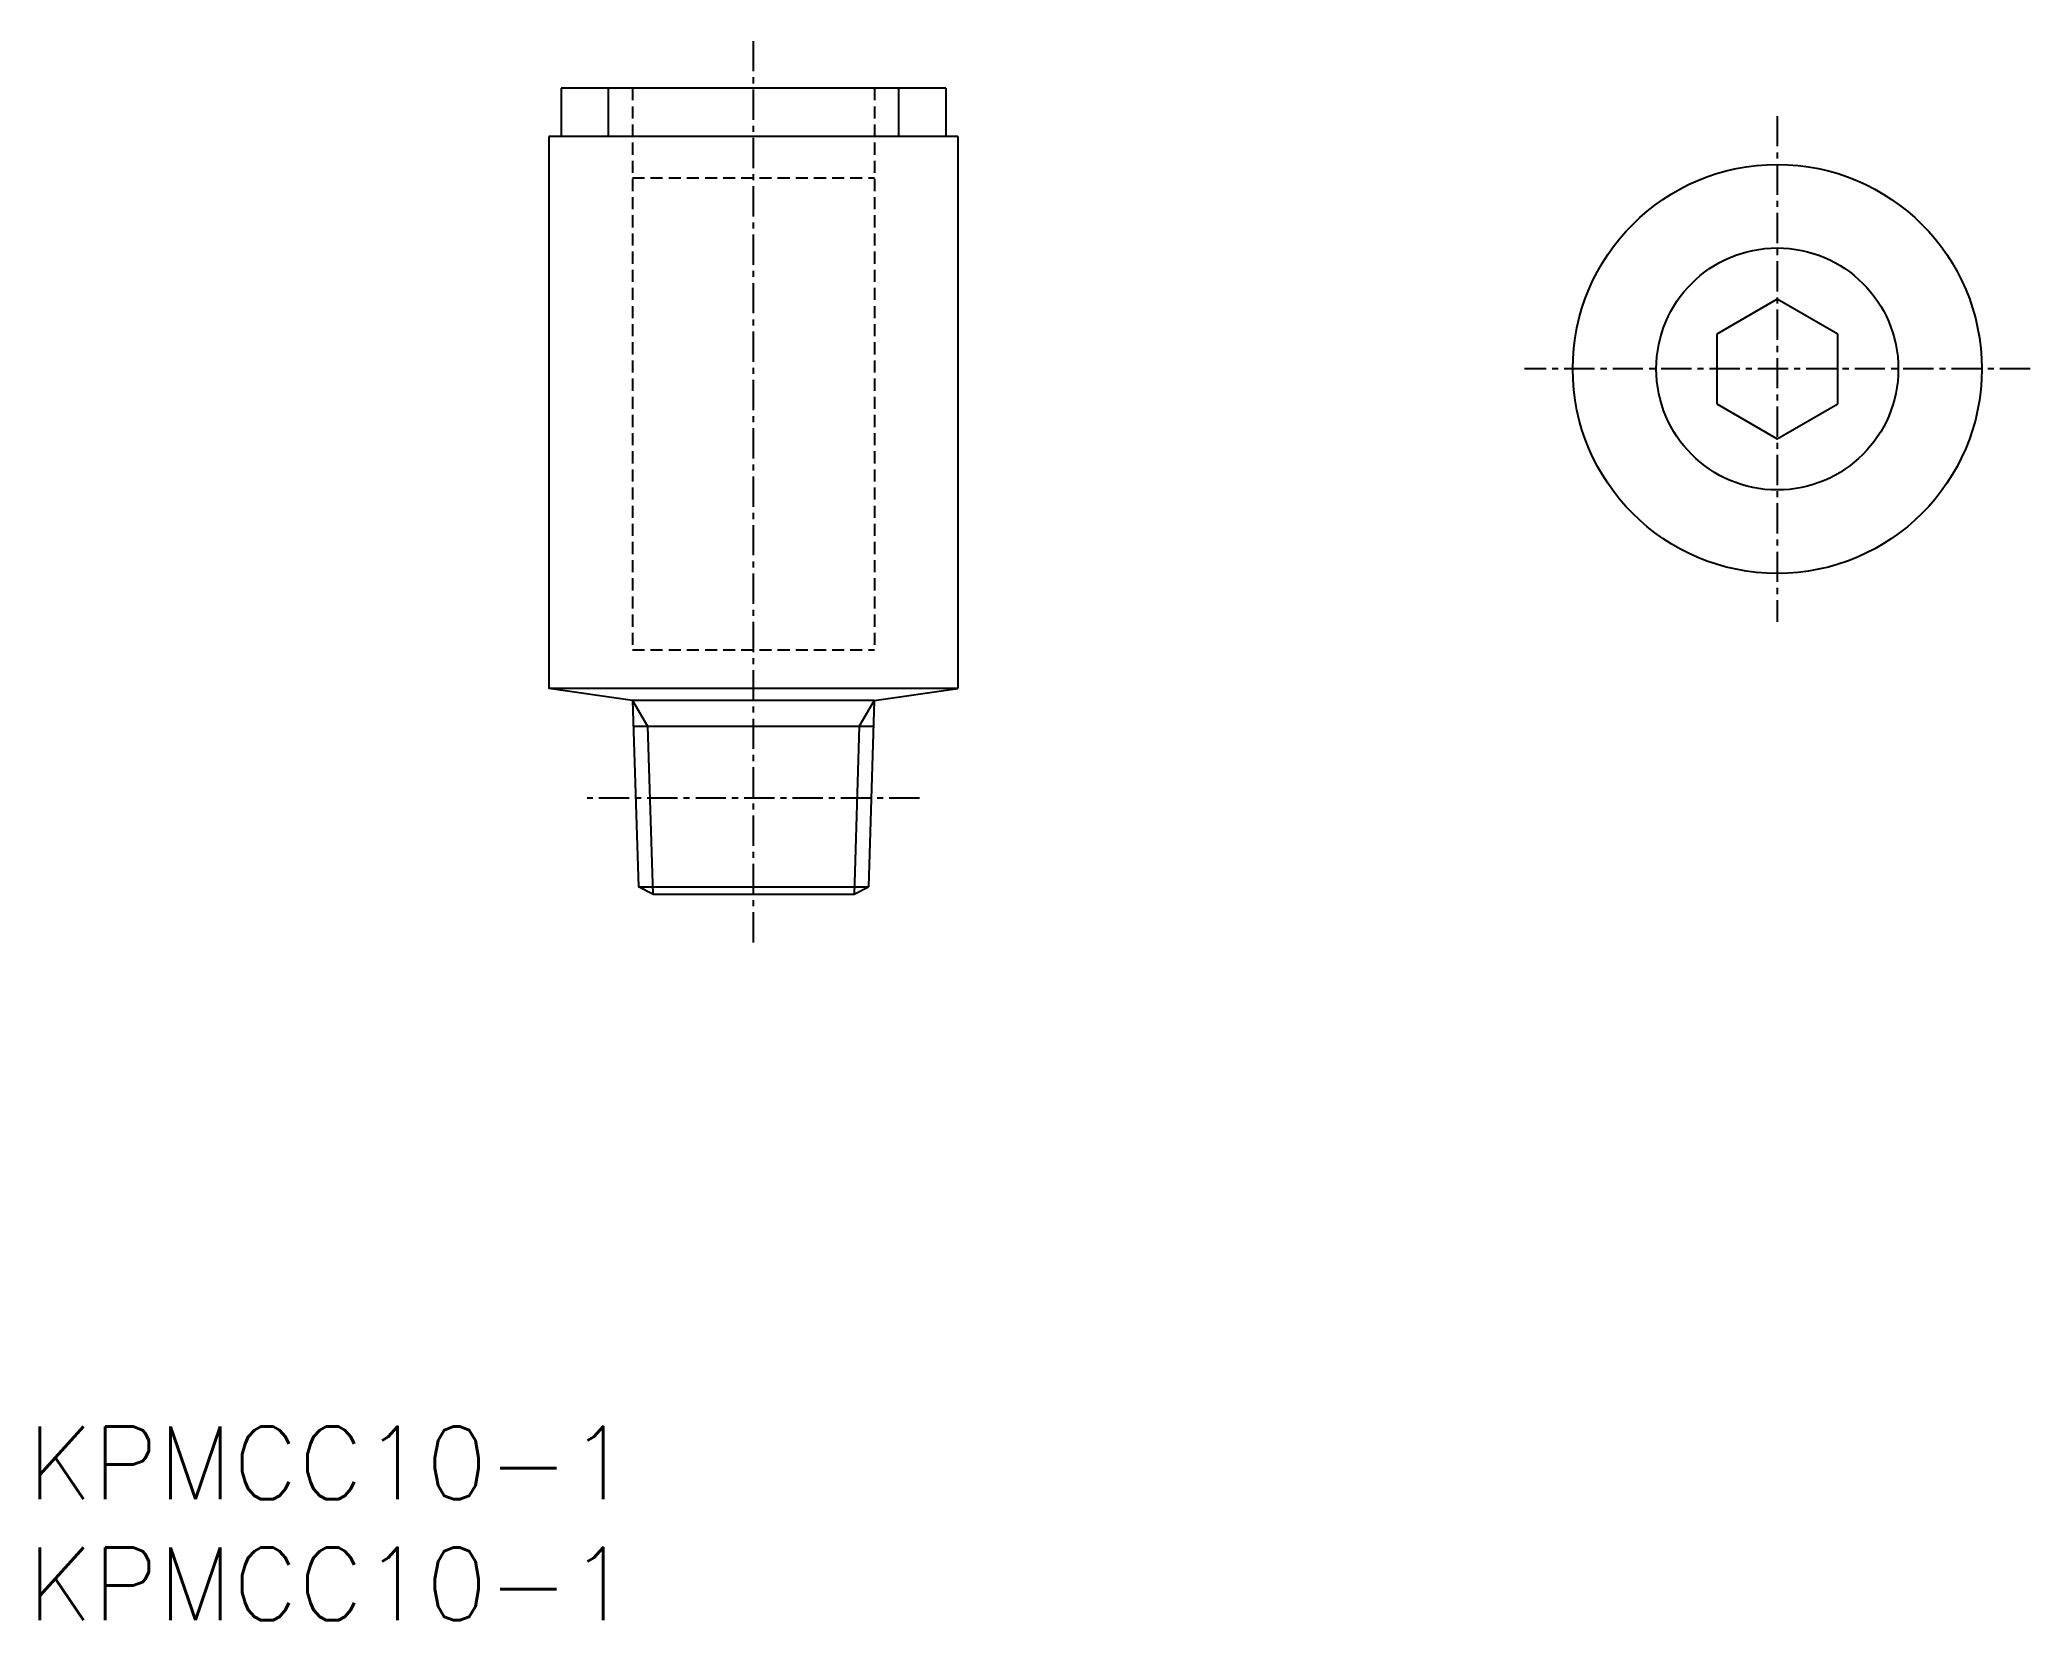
# Model space of a CAD drawing. Extents: x 0.5 to 82.8, y 0 to 65.3.
import ezdxf

# ---------------------------------------------------------------- set-up
doc = ezdxf.new("R2010")
doc.units = 0
doc.linetypes.add('CENTER', pattern=[2, 1.25, -0.25, 0.25, -0.25])
doc.linetypes.add('DASHED', pattern=[0.75, 0.5, -0.25])
doc.layers.get('0').update_dxf_attribs({"linetype": 'CONTINUOUS'})
doc.layers.add('CENTER', color=1, linetype='CENTER')
doc.styles.get("Standard").update_dxf_attribs({"font": 'txt.shx'})

# ---------------------------------------------------------------- blocks, each defined once
blk = doc.blocks.new('*U9')
at = {"color": 7, "linetype": 'CONTINUOUS'}
blk.add_text('KPMCC10-1', height=3, dxfattribs=at).set_placement((0, 0))
blk = doc.blocks.new('*U10')
at = {"color": 7, "linetype": 'CONTINUOUS'}
blk.add_text('KPMCC10-1', height=3, dxfattribs=at).set_placement((0, 5))

msp = doc.modelspace()

# ---------------------------------------------------------------- linework, layer by layer
at = {"color": 7, "linetype": 'CONTINUOUS'}
for p, q in [((37.95, 63.3), (22.05, 63.3)), ((22.05, 63.3), (22.05, 61.3)), ((24, 63.3), (24, 61.3)), ((36, 63.3), (36, 61.3)), ((37.95, 63.3), (37.95, 61.3)), ((38.45, 61.3), (21.55, 61.3)), ((21.55, 61.3), (21.55, 38.5)), ((38.45, 61.3), (38.45, 38.5)), ((72.306, 54.587), (69.806, 53.143)), ((74.806, 53.143), (72.306, 54.587)), ((69.806, 53.143), (69.806, 50.257)), ((74.806, 50.257), (74.806, 53.143)), ((69.806, 50.257), (72.306, 48.813)), ((72.306, 48.813), (74.806, 50.257)), ((38.45, 38.5), (21.55, 38.5)), ((25.01, 38), (21.55, 38.5)), ((25.01, 38), (25.25, 30.307)), ((34.99, 38), (25.01, 38)), ((25.01, 38), (25.624, 36.936)), ((34.99, 38), (34.376, 36.936)), ((34.99, 38), (34.75, 30.307)), ((34.99, 38), (38.45, 38.5)), ((25.043, 36.936), (34.957, 36.936)), ((25.624, 36.936), (25.841, 30)), ((34.376, 36.936), (34.159, 30)), ((25.841, 30), (25.25, 30.307)), ((25.25, 30.307), (34.75, 30.307)), ((25.841, 30), (34.159, 30)), ((34.159, 30), (34.75, 30.307))]:
    msp.add_line(p, q, dxfattribs=at)
at = {"color": 3, "linetype": 'DASHED'}
for p, q in [((25, 63.3), (25, 40.1)), ((35, 63.3), (35, 40.1)), ((25, 59.6), (35, 59.6)), ((25, 40.1), (35, 40.1))]:
    msp.add_line(p, q, dxfattribs=at)
at = {"color": 7, "linetype": 'CONTINUOUS'}
msp.add_circle((72.306, 51.7), 8.45, dxfattribs=at)
at = {"color": 3, "linetype": 'CONTINUOUS'}
msp.add_circle((72.306, 51.7), 5, dxfattribs=at)
at = {"layer": 'CENTER', "color": 1, "linetype": 'CENTER'}
for p, q in [((30, 28), (30, 65.3)), ((72.306, 62.15), (72.306, 41.25)), ((82.756, 51.7), (61.856, 51.7)), ((36.865, 33.97), (23.135, 33.97))]:
    msp.add_line(p, q, dxfattribs=at)

# ---------------------------------------------------------------- block references
at = {"color": 7, "linetype": 'CONTINUOUS'}
for name in ['*U10', '*U9']:
    msp.add_blockref(name, (0, 0), dxfattribs=at)

doc.saveas('drawing.dxf')
